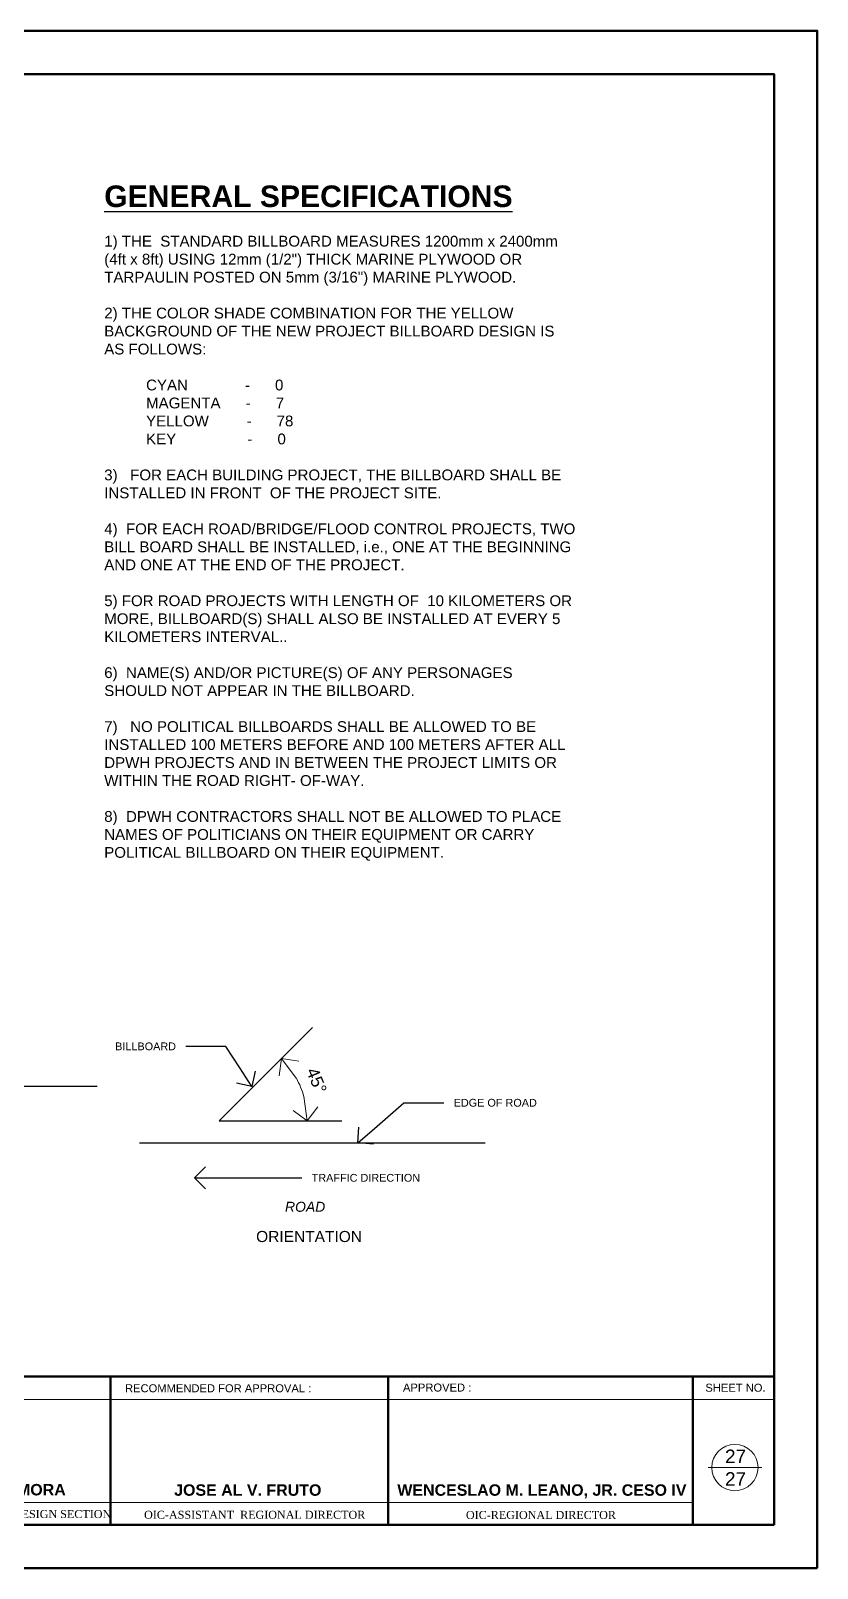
# Model space of a CAD drawing. Header units: metres. Extents: x -460 to 31334, y -1777 to 24987.
# Drawn here: x 1.73 to 8.11, y -136.57 to -124.09 of the extents above; entities that cross this region are included whole.
import ezdxf
from ezdxf import colors
from ezdxf.entities.mleader import LeaderData, LeaderLine
from ezdxf.math import Vec2, Vec3

# ---------------------------------------------------------------- set-up
doc = ezdxf.new("R2010")
doc.units = ezdxf.units.M
doc.header["$MEASUREMENT"] = 0
doc.layers.get('Defpoints').update_dxf_attribs({"color": 2})
doc.layers.add('00', color=7, linetype='Continuous', lineweight=9)
doc.layers.add('border', color=130, linetype='Continuous', lineweight=100)
doc.styles.add('20', font='arial.ttf', dxfattribs={"height": 0.06})
doc.styles.add('BOLD', font='ARLRDBD.TTF')
doc.styles.add('ROMAN', font='times.ttf')
doc.styles.add('SIMPLEX', font='simplex.shx')
doc.styles.get("Standard").update_dxf_attribs({"font": 'arial.ttf'})
doc.dimstyles.new('30', dxfattribs={"dimtxt": 0.2, "dimasz": 0.2, "dimexe": 0.1, "dimexo": 0.1, "dimgap": 0.09, "dimtad": 1, "dimlfac": 0.3, "dimzin": 0, "dimdsep": 46, "dimtxsty": 'Standard', "dimblk": 'OPEN90', "dimcen": 0.09, "dimadec": 0, "dimazin": 0, "dimtfac": 1, "dimtofl": 0, "dimtmove": 0, "dimatfit": 3, "dimldrblk": 'OPEN90', "dimfxl": 1, "dimtolj": 1, "dimtzin": 0, "dimlwd": 5, "dimlwe": 5, "dimarcsym": 0})

# ---------------------------------------------------------------- blocks, each defined once
blk = doc.blocks.new('_Open90')
at = {"color": 0, "linetype": 'ByBlock', "lineweight": -2}
for p, q in [((0, 0), (-1, 0)), ((-0.5, 0.5), (0, 0)), ((0, 0), (-0.5, -0.5))]:
    blk.add_line(p, q, dxfattribs=at)
blk = doc.blocks.new('*D71')
at = {"color": 0, "lineweight": 5, "transparency": 16777216}
blk.add_arc((3.261, -132.938), 0.714, 16.1102, 28.8898, dxfattribs=at)
at = {"layer": 'Defpoints', "color": 0, "lineweight": 5, "transparency": 16777216}
for p in [(4.016, -132.182), (3.95, -132.753), (3.261, -132.938), (3.261, -132.938), (4.254, -132.938)]:
    blk.add_point(p, dxfattribs=at)
at = {"color": 0, "lineweight": 5, "transparency": 16777216, "xscale": 0.2, "yscale": 0.2, "zscale": 0.2}
for p, rotation in [((3.765, -132.433), 126.9449142625859), ((3.974, -132.938), 278.0550857373262)]:
    blk.add_blockref('_Open90', p, dxfattribs=dict(at, rotation=rotation))
at = {"color": 0, "transparency": 16777216, "insert": (4.05, -132.611), "char_height": 0.2, "attachment_point": 5, "rotation": 292.5}
blk.add_mtext('\\A1;{\\H0.5x;45°}', dxfattribs=at)

msp = doc.modelspace()

# ---------------------------------------------------------------- linework, layer by layer
at = {"lineweight": 30}
for p, q in [((3.26055, -132.93751), (4.01632, -132.18175)), ((-1.6763, -132.65658), (2.26847, -132.65658))]:
    msp.add_line(p, q, dxfattribs=at)
for p, q in [((3.26055, -132.93751), (4.2542, -132.93751)), ((2.61186, -133.11751), (5.41868, -133.11751))]:
    msp.add_line(p, q)
at = {"lineweight": 5}
msp.add_line((7.22671, -135.75127), (7.66169, -135.75127), dxfattribs=at)
msp.add_circle((7.44451, -135.75127), 0.18756, dxfattribs=at)
at = {"layer": 'border', "color": 194, "linetype": 'Continuous', "lineweight": 60}
for p, q in [((-10.24371, -135.01131), (7.76181, -135.01131)), ((2.37702, -136.21714), (2.37702, -135.01757)), ((2.37702, -136.21714), (2.37702, -135.01757)), ((4.63151, -136.21714), (4.63151, -135.01757)), ((7.1023, -136.21714), (7.1023, -135.01757))]:
    msp.add_line(p, q, dxfattribs=at)
at = {"layer": 'border', "linetype": 'Continuous', "lineweight": 13}
for p, q in [((-9.16239, -135.19886), (7.76181, -135.19886)), ((-3.75975, -136.03585), (7.1023, -136.03585))]:
    msp.add_line(p, q, dxfattribs=at)
at = {"layer": 'border', "color": 194, "linetype": 'Continuous', "lineweight": 60}
msp.add_lwpolyline([(7.76181, -136.21714), (-10.24371, -136.21714), (-10.24371, -124.4443), (7.76181, -124.4443)], close=True, dxfattribs=at)
at = {"layer": 'Defpoints', "color": 1, "linetype": 'Continuous', "lineweight": 60}
msp.add_lwpolyline([(8.11274, -136.56807), (-10.59463, -136.56807), (-10.59463, -124.09337), (8.11274, -124.09337)], close=True, dxfattribs=at)

# ---------------------------------------------------------------- texts
at = {"insert": (2.3266, -125.34868), "char_height": 0.17499998, "attachment_point": 1}
msp.add_mtext_dynamic_manual_height_columns('{\\fArial|b1|i0|c0|p34;\\LGENERAL SPECIFICATIONS\\P\\fArial|b0|i0|c0|p34;\\H0.4x;\\l\\P\\H1.25x;1) THE  STANDARD BILLBOARD MEASURES 1200mm x 2400mm (4ft x 8ft) USING 12mm (1/2") THICK MARINE PLYWOOD OR TARPAULIN POSTED ON 5mm (3/16") MARINE PLYWOOD.\\P\\P2) THE COLOR SHADE COMBINATION FOR THE YELLOW BACKGROUND OF THE NEW PROJECT BILLBOARD DESIGN IS AS FOLLOWS:\\P\\P          CYAN^I             -      0\\P          MAGENTA      -      7\\P          YELLOW         -      78\\P          KEY                 -      0\\P\\P3)   FOR EACH BUILDING PROJECT, THE BILLBOARD SHALL BE INSTALLED IN FRONT  OF THE PROJECT SITE.\\P\\P4)  FOR EACH ROAD/BRIDGE/FLOOD CONTROL PROJECTS, TWO BILL BOARD SHALL BE INSTALLED, i.e., ONE AT THE BEGINNING AND ONE AT THE END OF THE PROJECT.\\P\\P5) FOR ROAD PROJECTS WITH LENGTH OF  10 KILOMETERS OR MORE, BILLBOARD(S) SHALL ALSO BE INSTALLED AT EVERY 5 KILOMETERS INTERVAL..\\P\\P6)  NAME(S) AND/OR PICTURE(S) OF ANY PERSONAGES SHOULD NOT APPEAR IN THE BILLBOARD.\\P\\P7)   NO POLITICAL BILLBOARDS SHALL BE ALLOWED TO BE INSTALLED 100 METERS BEFORE AND 100 METERS AFTER ALL DPWH PROJECTS AND IN BETWEEN THE PROJECT LIMITS OR WITHIN THE ROAD RIGHT- OF-WAY.\\P\\P8)  DPWH CONTRACTORS SHALL NOT BE ALLOWED TO PLACE NAMES OF POLITICIANS ON THEIR EQUIPMENT OR CARRY POLITICAL BILLBOARD ON THEIR EQUIPMENT.}', width=3.8201952, gutter_width=12.5, heights=[0], dxfattribs=at)
at = {"attachment_point": 5, "style": '20'}
for s, insert, char_height, width in [('{\\fArial|b0|i1|c0|p34;ROAD}', (3.95699, -133.63587), 0.081, 2.2391084), ('ORIENTATION', (3.98884, -133.87706), 0.09, 4.5502772)]:
    msp.add_mtext(s, dxfattribs=dict(at, insert=insert, char_height=char_height, width=width))
at = {"lineweight": 20, "insert": (7.36432, -135.60526), "char_height": 0.11, "width": 0.4126062, "attachment_point": 1, "rotation": 359.974339}
msp.add_mtext('27\\P27', dxfattribs=at)
at = {"layer": '00', "style": 'ROMAN'}
for s, p in [('OIC-ASSISTANT  REGIONAL DIRECTOR  ', (2.65014, -136.16664)), ('OIC-REGIONAL DIRECTOR  ', (5.26194, -136.16817))]:
    msp.add_text(s, height=0.0649194, rotation=360, dxfattribs=at).set_placement(p)
at = {"layer": '00', "char_height": 0.0649194, "attachment_point": 1}
for s, insert, width, style in [('{\\fArial|b0|i0|c0|p34;RECOMMENDED FOR APPROVAL :}', (2.49525, -135.07536), 1.5319572, 'SIMPLEX'), ('{\\fArial|b0|i0|c0|p34;APPROVED :}', (4.75092, -135.06944), 1.1995681, 'SIMPLEX'), ('{\\fArial|b0|i0|c0|p34;SHEET NO.}', (7.20459, -135.07088), 1.1995681, 'SIMPLEX'), ('OIC-CHIEF, PLANNING & DESIGN SECTION ', (0.42511, -136.09584), 2.0639993, 'ROMAN')]:
    msp.add_mtext(s, dxfattribs=dict(at, insert=insert, width=width, style=style))
at = {"layer": '00', "linetype": 'Continuous', "char_height": 0.092742, "attachment_point": 1, "style": 'BOLD'}
for s, insert, width in [('{\\fArial|b1|i0|c0|p34;MARILOU G. ZAMORA }', (0.63279, -135.88416), 2.2651436), ('{\\fArial|b1|i0|c0|p34;JOSE AL V. FRUTO }', (2.89418, -135.88716), 2.2651436), ('{\\fArial|b1|i0|c0|p34;WENCESLAO M. LEANO, JR. CESO IV}', (4.70516, -135.88716), 2.4649283)]:
    msp.add_mtext(s, dxfattribs=dict(at, insert=insert, width=width))

# ---------------------------------------------------------------- dimensions: what is measured, and where the dimension line sits
dim = msp.add_angular_dim_2l(base=(3.94988, -132.7528), line1=((3.26055, -132.93751), (4.01632, -132.18175)), line2=((3.26055, -132.93751), (4.2542, -132.93751)), text='{\\H0.5x;<>}', dimstyle='30')
dim.commit()
dim.dimension.update_dxf_attribs({"geometry": '*D71', "text_midpoint": (3.91988, -132.66441), "dimtype": 162})

# ---------------------------------------------------------------- leaders
ml = msp.add_multileader_mtext('Standard')
ml.set_content('BILLBOARD', color=7)
ml.set_leader_properties()
ml.set_arrow_properties(name='OPEN90')
ml.build(insert=Vec2(0, 0))
ml.multileader.update_dxf_attribs({"dogleg_length": 0.36, "arrow_head_size": 0.18})
ctx = ml.context
ctx.base_point, ctx.char_height, ctx.arrow_head_size, ctx.landing_gap_size, ctx.plane_origin = Vec3(2.34523, -132.33426), 0.063, 0.18, 0.081, Vec3(3.89417, -132.66001)
ctx.text_align_type = 2
notes = []
notes.append((ctx, [(0, (1, 1, 0), (3.31412, -132.33426), (-1, 0), 0.324, [(0, [(3.52528, -132.66001)], 0, [])])]))
ctx.mtext.insert, ctx.mtext.alignment, ctx.mtext.flow_direction = Vec3(2.90912, -132.30222), 3, 5
ml = msp.add_multileader_mtext('Standard')
ml.set_content('EDGE OF ROAD', color=7)
ml.set_leader_properties()
ml.set_arrow_properties(name='OPEN90')
ml.build(insert=Vec2(0, 0))
ml.multileader.update_dxf_attribs({"dogleg_length": 0.36, "arrow_head_size": 0.18})
ctx = ml.context
ctx.base_point, ctx.char_height, ctx.arrow_head_size, ctx.landing_gap_size, ctx.plane_origin = Vec3(5.08132, -132.79175), 0.063, 0.18, 0.081, Vec3(4.01527, -133.11751)
notes.append((ctx, [(0, (1, 1, 0), (4.75732, -132.79175), (1, 0), 0.324, [(0, [(4.38416, -133.11751)], 0, [])])]))
ctx.mtext.insert, ctx.mtext.flow_direction = Vec3(5.16232, -132.75972), 5
ml = msp.add_multileader_mtext('Standard')
ml.set_content('TRAFFIC DIRECTION', color=7)
ml.set_leader_properties()
ml.set_arrow_properties(name='OPEN90')
ml.build(insert=Vec2(0, 0))
ml.multileader.update_dxf_attribs({"dogleg_length": 0.36, "arrow_head_size": 0.18})
ctx = ml.context
ctx.base_point, ctx.char_height, ctx.arrow_head_size, ctx.landing_gap_size, ctx.plane_origin = Vec3(3.929, -133.40071), 0.063, 0.18, 0.081, Vec3(3.05974, -133.40071)
notes.append((ctx, [(0, (1, 1, 0), (3.605, -133.40071), (1, 0), 0.324, [(0, [(3.05974, -133.40071)], 0, [])])]))
ctx.mtext.insert, ctx.mtext.flow_direction = Vec3(4.01, -133.36867), 5
for ctx, leaders in notes:
    for number, flags, end, landing, length, lines in leaders:
        leader = LeaderData()
        leader.index, (leader.has_last_leader_line, leader.has_dogleg_vector, leader.attachment_direction) = number, flags
        leader.last_leader_point, leader.dogleg_vector, leader.dogleg_length = Vec3(end), Vec3(landing), length
        for number, points, colour, breaks in lines:
            line = LeaderLine()
            line.index, line.vertices, line.color, line.breaks = number, Vec3.list(points), colors.encode_raw_color(colour), breaks
            leader.lines.append(line)
        ctx.leaders.append(leader)

doc.saveas('drawing.dxf')
